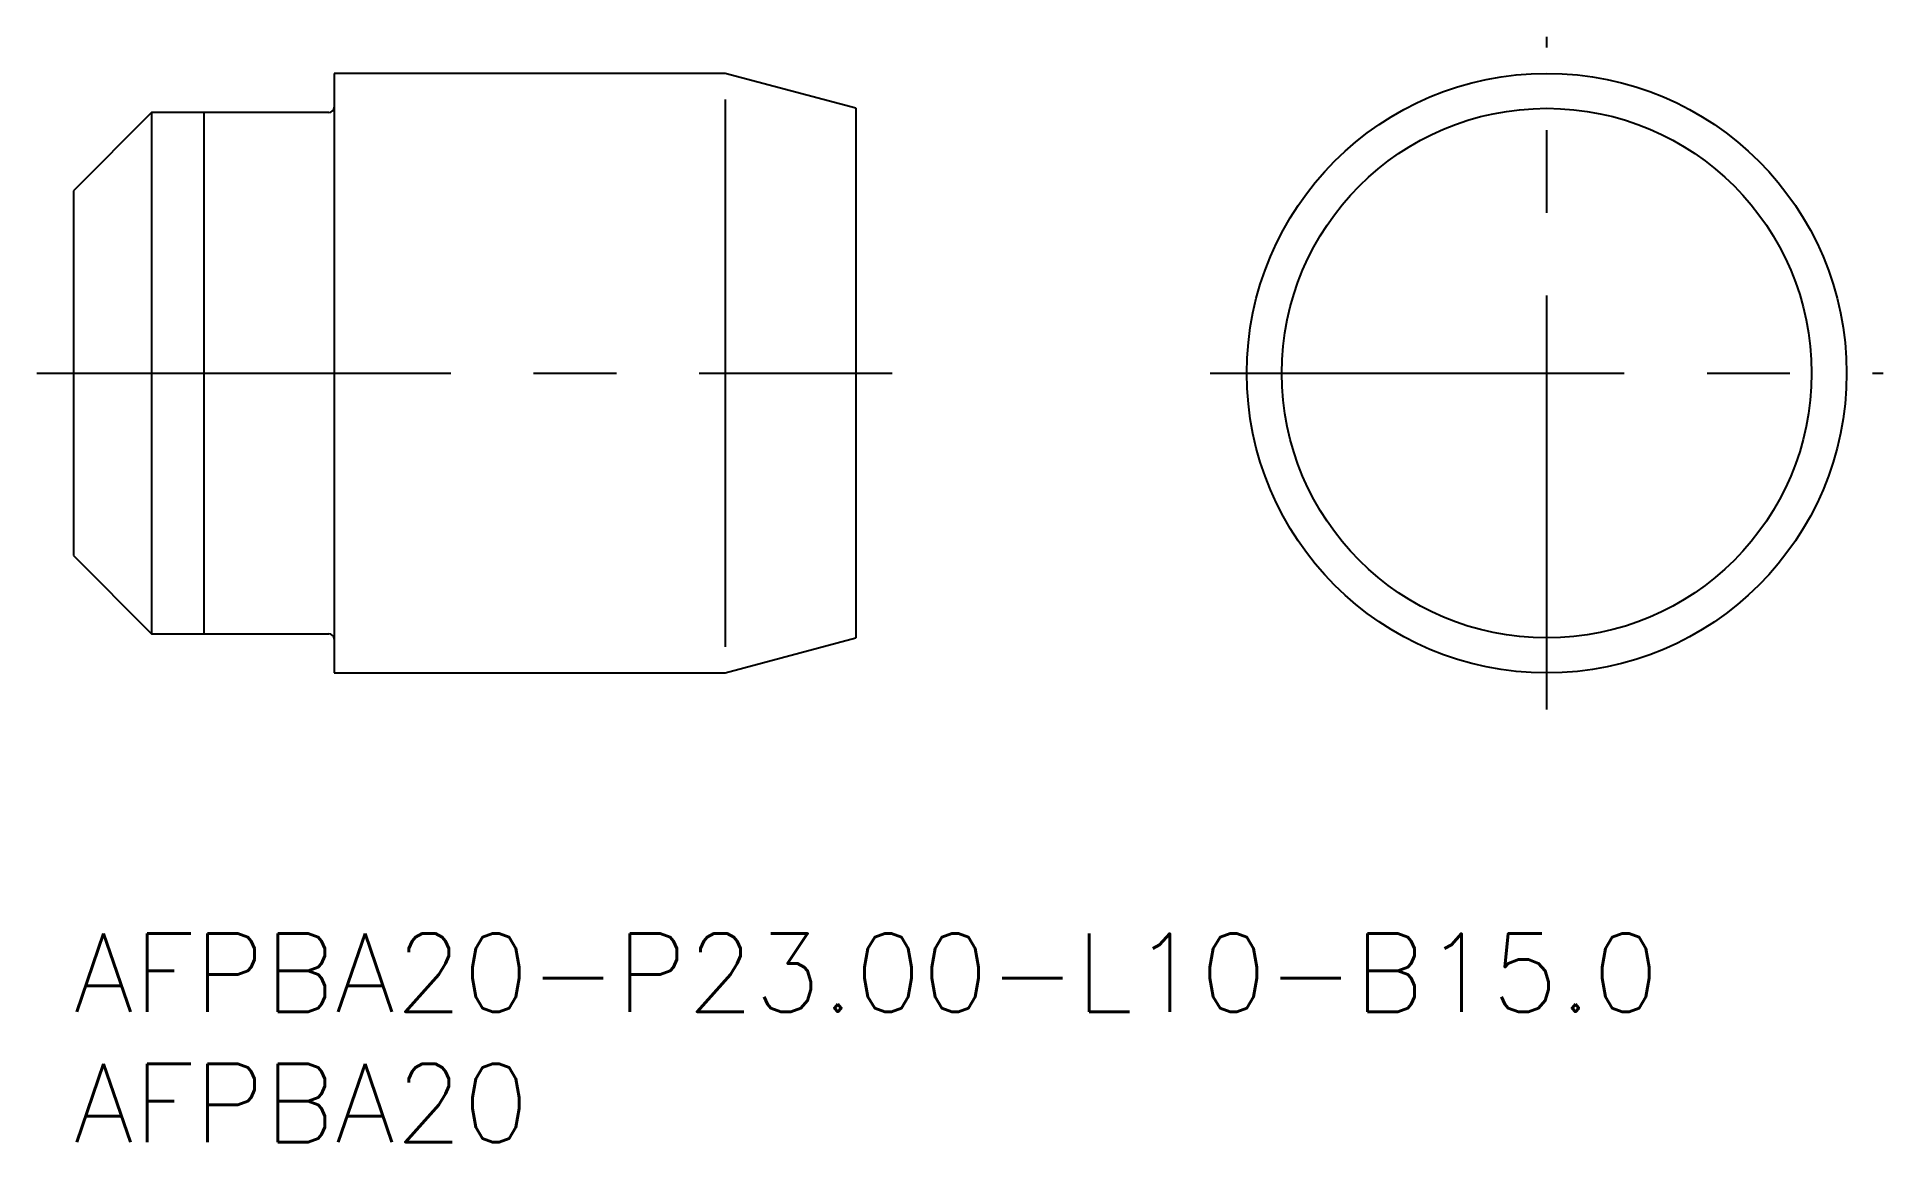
# Model space of a CAD drawing. Extents: x -1.4 to 69.4, y -8 to 34.4.
import ezdxf

# ---------------------------------------------------------------- set-up
doc = ezdxf.new("R2010")
doc.units = 0
doc.header["$LTSCALE"] = 0.5
doc.linetypes.add('CENTER', pattern=[50.8, 31.75, -6.35, 6.35, -6.35])
for name, color, linetype in [('MSM_CENTER', 1, 'CENTER'), ('MSM_CONTINUOUS', 7, 'CONTINUOUS'), ('MSM_NARROW', 5, 'CONTINUOUS'), ('MSM_PART_NUMBER', 7, 'CONTINUOUS')]:
    doc.layers.add(name, color=color, linetype=linetype)
doc.styles.get("Standard").update_dxf_attribs({"font": 'txt.shx', "height": 1, "bigfont": 'bigfont.shx'})

# ---------------------------------------------------------------- blocks, each defined once
blk = doc.blocks.new('*U13')
at = {"layer": 'MSM_PART_NUMBER'}
blk.add_text('AFPBA20-P23.00-L10-B15.0', height=3, dxfattribs=at).set_placement((0, -3))
blk = doc.blocks.new('*U14')
at = {"layer": 'MSM_PART_NUMBER'}
blk.add_text('AFPBA20', height=3, dxfattribs=at).set_placement((0, -8))

msp = doc.modelspace()

# ---------------------------------------------------------------- linework, layer by layer
at = {"layer": 'MSM_CENTER'}
for p, q in [((56.5, 8.6), (56.5, 34.4)), ((-1.4, 21.5), (31.4, 21.5)), ((43.6, 21.5), (69.4, 21.5))]:
    msp.add_line(p, q, dxfattribs=at)
at = {"layer": 'MSM_CONTINUOUS'}
for p, q in [((25, 33), (10, 33)), ((10, 33), (10, 10)), ((30, 31.66), (25, 33)), ((3, 31.5), (0, 28.5)), ((9.8, 31.5), (3, 31.5)), ((3, 31.5), (3, 11.5)), ((30, 31.66), (30, 11.34)), ((0, 28.5), (0, 14.5)), ((0, 14.5), (3, 11.5)), ((3, 11.5), (9.8, 11.5)), ((25, 10), (30, 11.34)), ((10, 10), (25, 10))]:
    msp.add_line(p, q, dxfattribs=at)
for radius in [11.5, 10.16]:
    msp.add_circle((56.5, 21.5), radius, dxfattribs=at)
for centre, start, end in [((9.8, 31.7), 270, 0), ((9.8, 11.3), 0, 90)]:
    msp.add_arc(centre, 0.2, start, end, dxfattribs=at)
at = {"layer": 'MSM_NARROW'}
for p, q in [((25, 32), (25, 11)), ((5, 31.5), (5, 11.5))]:
    msp.add_line(p, q, dxfattribs=at)

# ---------------------------------------------------------------- block references
at = {"layer": 'MSM_CONTINUOUS'}
for name in ['*U13', '*U14']:
    msp.add_blockref(name, (0, 0), dxfattribs=at)

doc.saveas('drawing.dxf')
